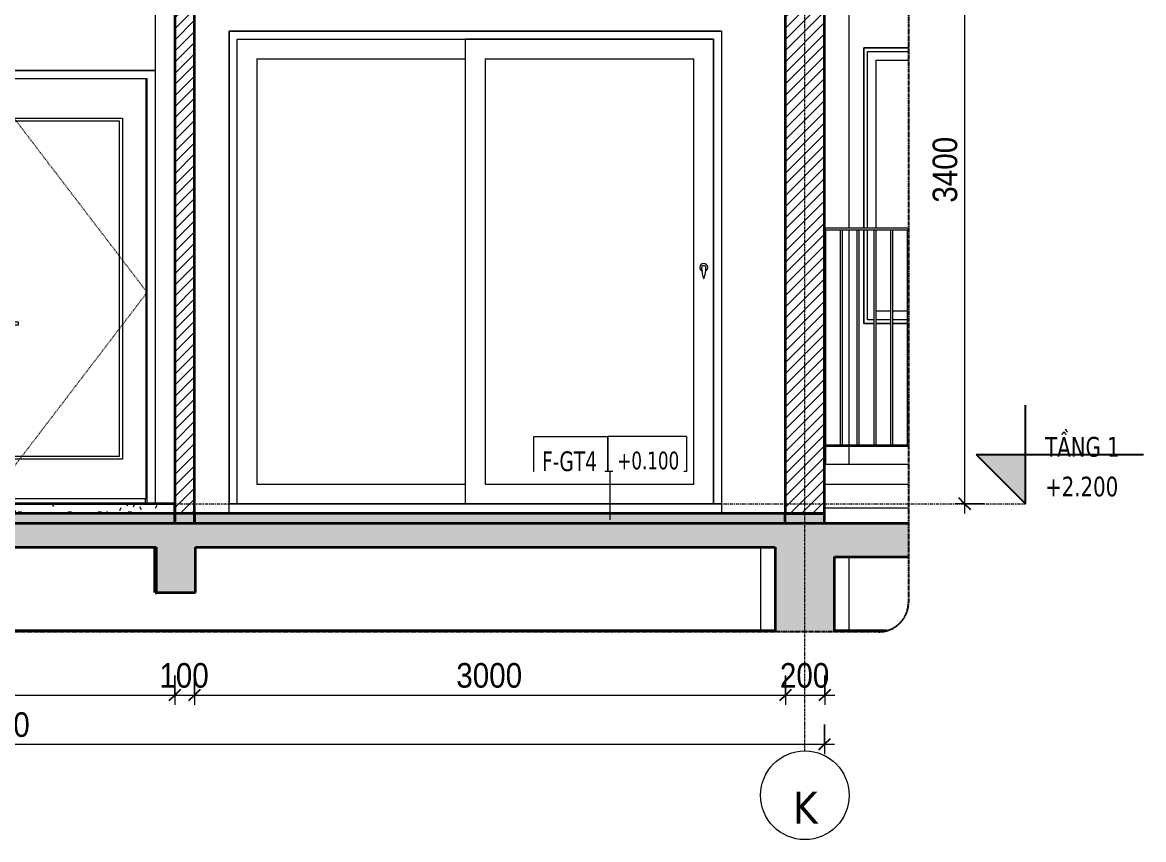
# Model space of a CAD drawing. Header units: millimetres. Extents: x 31444 to 224909, y 392 to 78637.
# Drawn here: x 116031 to 121726, y 495 to 4644 of the extents above; entities that cross this region are included whole.
import ezdxf

# ---------------------------------------------------------------- set-up
doc = ezdxf.new("R2010")
doc.units = ezdxf.units.MM
for name, pattern in [('Centre', [31.75, 6.35, -4.7625, 15.875, -4.7625]), ('Dash', [6, 3, -3]), ('Grid Line', [22.225, 12.7, -3.175, 3.175, -3.175]), ('Hidden', [7.14375, 4.7625, -2.38125])]:
    doc.linetypes.add(name, pattern=pattern)
for name, color, linetype, lineweight in [('0-5', 130, 'Continuous', 5), ('A-ANNO-DIMS', 211, 'Continuous', 9), ('A-ANNO-DIMS-50', 211, 'Continuous', 9), ('A-CLNG-1', 250, 'Continuous', 35), ('A-CLNG-PATT-3', 13, 'Continuous', 18), ('A-DETL-GENF', 92, 'Continuous', 18), ('A-DETL-GENF-4', 9, 'Continuous', 18), ('A-DETL-GENF-5', 92, 'Hidden', 25), ('A-DETL-GENF-HDLN-1', 7, 'Dash', 18), ('A-DETL-MEDM', 33, 'Continuous', 35), ('A-DOOR', 31, 'Continuous', 18), ('A-DOOR-3', 7, 'Continuous', 18), ('A-DOOR-FRAM-1', 31, 'Continuous', 18), ('A-FLOR-2', 7, 'Continuous', 18), ('A-FLOR-FNSH-1', 250, 'Continuous', 35), ('A-FLOR-HRAL', 11, 'Continuous', 18), ('A-FLOR-HRAL-2', 7, 'Continuous', 18), ('A-FLOR-IDEN', 11, 'Continuous', 9), ('A-FLOR-LEVL', 51, 'Continuous', 9), ('A-FLOR-LEVL-1', 51, 'Continuous', 25), ('A-FLOR-LEVL-2', 51, 'Centre', 9), ('A-FLOR-PATT-1', 253, 'Continuous', 18), ('A-FLOR-PATT-3', 67, 'Continuous', 18), ('A-GLAZ', 151, 'Continuous', 18), ('A-GLAZ-5', 7, 'Continuous', 18), ('A-WALL', 113, 'Continuous', 18), ('A-WALL-2', 250, 'Continuous', 35), ('A-WALL-3', 7, 'Continuous', 18), ('A-WALL-PATT-1', 9, 'Continuous', 18), ('A-WALL-PATT-2', 111, 'Continuous', 18), ('S-BEAM-1', 7, 'Continuous', 18), ('S-BEAM-2', 191, 'Continuous', 5), ('S-BEAM-3', 90, 'Continuous', 50), ('S-COLS-9', 7, 'Continuous', 18), ('S-GRID-1', 1, 'Grid Line', 9), ('S-GRID-IDEN', 1, 'Continuous', 9)]:
    doc.layers.add(name, color=color, linetype=linetype, lineweight=lineweight)
doc.styles.add('Tahoma', font='tahoma.ttf', dxfattribs={"width": 0.8, "height": 100})
doc.styles.add('Tahoma_1', font='tahoma.ttf', dxfattribs={"width": 0.8, "height": 90})
doc.styles.add('Tahoma_B', font='tahomabd.ttf', dxfattribs={"height": 162.5})
doc.styles.add('Tahoma_B_1', font='tahomabd.ttf', dxfattribs={"width": 0.85, "height": 100})
doc.styles.add('UTM Avo', font='', dxfattribs={"width": 0.9, "height": 125})
doc.styles.get('UTM Avo').set_extended_font_data('UTM Avo')
doc.dimstyles.new('1_Dim_chi_tiet_2_5', dxfattribs={"dimscale": 304.8, "dimtxt": 124.912619, "dimasz": 0.19685, "dimexe": 0.164042, "dimexo": 0.0625, "dimgap": 0.016404, "dimtad": 1, "dimdec": 0, "dimrnd": 5, "dimzin": 0, "dimdsep": 46, "dimtxsty": 'UTM Avo', "dimblk1": 'OBLIQUE', "dimblk2": 'OBLIQUE', "dimsah": 1, "dimcen": 0.09, "dimdle": 0.164042, "dimazin": 0, "dimtfac": 1, "dimtdec": 4, "dimtix": 1, "dimtmove": 0, "dimatfit": 3, "dimfxl": 0.328084, "dimfxlon": 1, "dimtvp": 1, "dimtolj": 1, "dimtzin": 0, "dimarcsym": 2})
pattern_1 = [(50, (-71392.17, 15875), (364.368, -31.8783), [38.1, -419.1]), (355, (-71392.17, 15875), (-70.486, 382.113), [30.48, -335.28]), (100.451, (-71361.8, 15872.34), (293.885, 350.2334), [32.38, -356.18]), (46.184, (-71392.17, 15976.6), (542.158, -84.086), [57.15, -628.65]), (96.636, (-71347, 15969.6), (474.805, 494.855), [48.57, -534.27]), (351.184, (-71392.2, 15976.6), (474.81, 494.85), [45.72, -502.92]), (21, (-71341.37, 15951.2), (303.2285, -204.5305), [38.1, -419.1]), (326, (-71341.37, 15951.2), (123.604, 368.376), [30.48, -335.28]), (71.451, (-71316.1, 15934.16), (426.834, 163.843), [32.38, -356.18]), (37.5, (-71392.17, 15875), (6.1766, 169.1102), [3.353, -327.863, 3.353, -337.007, -336.55]), (37.5, (-71392.17, 15875), (6.1766, 169.1102), [-671.576, 3.353, -333.197]), (7.5, (-71392.17, 15875), (133.6389, 200.3615), [3.353, -190.703, 3.353, -320.243, -128.27]), (7.5, (-71392.17, 15875), (133.6389, 200.3615), [-517.652, 3.353, -124.917]), (327.5, (-71505.46, 15875), (271.1818, -11.4584), [3.353, -123.647, 3.353, -392.887, -525.78]), (327.5, (-71505.46, 15875), (271.1818, -11.4584), [-523.24, 3.353, -522.427]), (317.5, (-71556.26, 15875), (296.2585, 50.853), [3.353, -161.747, 3.353, -259.791, -373.38]), (317.5, (-71556.26, 15875), (296.2585, 50.853), [-428.244, 3.353, -370.027]), (45, (-71392.17, 15875), (-125.7236, 125.7236), []), (45, (-71392.17, 16065.5), (-125.7236, 125.7236), [])]

# ---------------------------------------------------------------- blocks, each defined once
blk = doc.blocks.new('NCV_TKTC_KET CAU_rvt-7-TKCS_CĂN HỘ LOẠI 3 - MẶT CẮT 6')
at = {"layer": 'A-FLOR-PATT-1'}
h = blk.add_hatch(dxfattribs=at)
h.set_pattern_fill('FP_19', color=256, style=0, pattern_type=2)
h.set_pattern_definition(pattern_1)
h.paths.add_polyline_path([(-62173.2, 2100), (-61636.9, 2100), (-61636.9, 2150), (-68136.9, 2150), (-68136.9, 2100), (-63448.7, 2100)])
h.paths.add_polyline_path([(-70111.9, 2100), (-69836.9, 2100), (-69836.9, 2150), (-70456.9, 2150), (-70456.9, 2100), (-70362.3, 2100)])
h = blk.add_hatch(dxfattribs=at)
h.set_pattern_fill('FP_19', color=256, style=0, pattern_type=2)
h.set_pattern_definition(pattern_1)
h.paths.add_polyline_path([(-62173.2, 2100), (-61636.9, 2100), (-61636.9, 2150), (-68136.9, 2150), (-68136.9, 2100), (-63448.7, 2100)])
h.paths.add_polyline_path([(-70111.9, 2100), (-69836.9, 2100), (-69836.9, 2150), (-70456.9, 2150), (-70456.9, 2100), (-70362.3, 2100)])
at = {"layer": 'S-BEAM-2'}
blk.add_hatch(color=256, dxfattribs=at).paths.add_polyline_path([(-65032.2, 1750), (-65032.2, 1980), (-65036.9, 1979.9), (-65036.9, 1750)])
at = {"layer": 'A-FLOR-FNSH-1'}
for p, q in [((-61636.9, 2150), (-68136.9, 2150)), ((-61636.9, 2100), (-61636.9, 2150))]:
    blk.add_line(p, q, dxfattribs=at)
at = {"layer": 'S-BEAM-1'}
blk.add_line((-61636.9, 2300), (-61210.3, 2300), dxfattribs=at)
at = {"layer": 'S-BEAM-3'}
for p, q in [((-65036.9, 1980), (-65036.9, 1750)), ((-65036.9, 1750), (-65032.2, 1750))]:
    blk.add_line(p, q, dxfattribs=at)
at = {"layer": 'S-COLS-9'}
for p, q in [((-61511.9, 3600), (-61511.9, 5100)), ((-61511.9, 2500), (-61511.9, 3590)), ((-61511.9, 2400), (-61511.9, 2490)), ((-61961.9, 1980), (-61961.9, 1555)), ((-61511.9, 1555), (-61511.9, 1930))]:
    blk.add_line(p, q, dxfattribs=at)
blk = doc.blocks.new('DOOR_CW_01 CANH MO-PANEL KINH - DIW_01-900x2200-CỬA GỖ VÂN LAMINATE-V95-TKCS_CĂN HỘ LOẠI 3 - MẶT CẮT 6')
at = {"layer": 'A-DETL-GENF-HDLN-1'}
for p, q in [((-65077.3, 3273.5), (-65897.3, 4347)), ((-65897.3, 2200), (-65077.3, 3273.5))]:
    blk.add_line(p, q, dxfattribs=at)
at = {"layer": 'A-DOOR-3'}
for p, q in [((-65037.3, 4400), (-65937.3, 4400)), ((-65937.3, 2200), (-65937.3, 4400)), ((-65037.3, 4400), (-65037.3, 2200)), ((-65897.3, 4360), (-65897.3, 2200)), ((-65897.3, 4360), (-65077.3, 4360)), ((-65082.3, 4358), (-65892.3, 4358)), ((-65892.3, 4358), (-65892.3, 2226)), ((-65082.3, 2226), (-65082.3, 4358)), ((-65077.3, 2200), (-65077.3, 4360)), ((-65772.3, 3124.5), (-65772.3, 4158)), ((-65772.3, 4158), (-65202.3, 4158)), ((-65202.3, 4158), (-65202.3, 2426)), ((-65757.3, 4143), (-65757.3, 3124.5)), ((-65217.3, 4143), (-65757.3, 4143)), ((-65217.3, 2441), (-65217.3, 4143)), ((-65812.6, 3156), (-65852.1, 3156)), ((-65852.1, 3156), (-65852.1, 3016)), ((-65812.6, 3124.5), (-65812.6, 3156)), ((-65757.3, 3124.5), (-65832.3, 3124.5)), ((-65757.3, 3107.5), (-65832.3, 3107.5)), ((-65812.6, 3016), (-65812.6, 3107.5)), ((-65772.3, 2426), (-65772.3, 3107.5)), ((-65757.3, 3124.5), (-65731.5, 3124.5)), ((-65757.3, 3107.5), (-65757.3, 2441)), ((-65731.5, 3107.5), (-65757.3, 3107.5)), ((-65731.5, 3124.5), (-65731.5, 3107.5)), ((-65852.1, 3016), (-65812.6, 3016)), ((-65202.3, 2426), (-65772.3, 2426)), ((-65757.3, 2441), (-65217.3, 2441)), ((-65892.3, 2226), (-65082.3, 2226)), ((-65887.3, 2226), (-65887.3, 2200)), ((-65087.3, 2226), (-65087.3, 2200))]:
    blk.add_line(p, q, dxfattribs=at)
for start, end in [(90, 180), (180, 270)]:
    blk.add_arc((-65832.3, 3116), 8.5, start, end, dxfattribs=at)
blk = doc.blocks.new('M_Fixed - 900 x 1400-V97-TKCS_CĂN HỘ LOẠI 3 - MẶT CẮT 6')
at = {"layer": 'A-GLAZ-5'}
for p, q in [((-61210.3, 4515), (-61436.9, 4515)), ((-61436.9, 4515), (-61436.9, 3600)), ((-61417.9, 3600), (-61417.9, 4496)), ((-61417.9, 4496), (-61210.3, 4496)), ((-61373.9, 3600), (-61373.9, 4452)), ((-61373.9, 4452), (-61210.3, 4452)), ((-61436.9, 3590), (-61436.9, 3115)), ((-61417.9, 3134), (-61417.9, 3590)), ((-61373.9, 3178), (-61373.9, 3590)), ((-61385.5, 3134), (-61417.9, 3134)), ((-61300.5, 3134), (-61375.5, 3134)), ((-61300.5, 3178), (-61373.9, 3178)), ((-61215.6, 3178), (-61290.5, 3178)), ((-61215.6, 3134), (-61290.5, 3134)), ((-61436.9, 3115), (-61385.5, 3115)), ((-61375.5, 3115), (-61300.5, 3115)), ((-61290.5, 3115), (-61215.6, 3115))]:
    blk.add_line(p, q, dxfattribs=at)
blk = doc.blocks.new('Railing - 10mm-V98-TKCS_CĂN HỘ LOẠI 3 - MẶT CẮT 6')
at = {"layer": 'A-FLOR-HRAL-2'}
blk.add_line((-61215.6, 2500), (-61215.6, 3590), dxfattribs=at)
blk = doc.blocks.new('Railing - 10mm-457212-TKCS_CĂN HỘ LOẠI 3 - MẶT CẮT 6')
at = {"layer": 'A-FLOR-HRAL-2'}
for p, q in [((-68226.4, 2500), (-68226.4, 3590)), ((-68216.4, 2500), (-68216.4, 3590))]:
    blk.add_line(p, q, dxfattribs=at)
blk = doc.blocks.new('Railing - 50 x 10mm-V96-TKCS_CĂN HỘ LOẠI 3 - MẶT CẮT 6')
at = {"layer": 'A-FLOR-HRAL-2'}
for p, q in [((-69830.3, 3590), (-69836.9, 3590)), ((-69830.3, 2400), (-69830.3, 3590))]:
    blk.add_line(p, q, dxfattribs=at)
blk = doc.blocks.new('Railing - Railing-1032421-TKCS_CĂN HỘ LOẠI 3 - MẶT CẮT 6')
at = {"layer": 'A-FLOR-HRAL-2'}
for p, q in [((-61635.3, 2490), (-61635.3, 2500)), ((-61635.3, 2500), (-61210.3, 2500)), ((-61210.3, 2490), (-61635.3, 2490))]:
    blk.add_line(p, q, dxfattribs=at)
for name, p in [('Railing - 50 x 10mm-V96-TKCS_CĂN HỘ LOẠI 3 - MẶT CẮT 6', (8200, 0)), ('Railing - 10mm-457212-TKCS_CĂN HỘ LOẠI 3 - MẶT CẮT 6', (6671.1, 0)), ('Railing - 10mm-457212-TKCS_CĂN HỘ LOẠI 3 - MẶT CẮT 6', (6756, 0)), ('Railing - 10mm-457212-TKCS_CĂN HỘ LOẠI 3 - MẶT CẮT 6', (6841, 0)), ('Railing - 10mm-457212-TKCS_CĂN HỘ LOẠI 3 - MẶT CẮT 6', (6925.9, 0)), ('Railing - 10mm-V98-TKCS_CĂN HỘ LOẠI 3 - MẶT CẮT 6', (0, 0))]:
    blk.add_blockref(name, p)
blk = doc.blocks.new('Top Rail Type - Top Rail_Internal_-1032422-TKCS_CĂN HỘ LOẠI 3 - MẶT CẮT 6')
at = {"layer": 'A-FLOR-HRAL-2'}
for p, q in [((-61635.3, 3590), (-61635.3, 3600)), ((-61210.3, 3600), (-61635.3, 3600)), ((-61210.3, 3590), (-61635.3, 3590))]:
    blk.add_line(p, q, dxfattribs=at)
blk = doc.blocks.new('NCV_TKTC_TANG 1_rvt-6-TKCS_CĂN HỘ LOẠI 3 - MẶT CẮT 6')
at = {"layer": 'A-FLOR-PATT-3'}
h = blk.add_hatch(dxfattribs=at)
h.set_pattern_fill('FP_22', color=256, style=0, pattern_type=2)
h.set_pattern_definition([(0, (-71392.17, 15875), (203.2, 50.8), [16.764, -135.636, 16.764, -135.636, -812.8]), (0, (-71392.17, 15875), (203.2, 50.8), [-304.8, 16.764, -288.036, 16.764, -135.636, -355.6]), (0, (-71392.17, 15875), (203.2, 50.8), [-762, 16.764, -84.836, 16.764, -237.236]), (120, (-71315.97, 15900.4), (-145.59409, 150.57636), [16.764, -135.636, 16.764, -135.636, -812.8]), (120, (-71315.97, 15900.4), (-145.59409, 150.57636), [-304.8, 16.764, -288.036, 16.764, -135.636, -355.6]), (120, (-71315.97, 15900.4), (-145.59409, 150.57636), [-762, 16.764, -84.836, 16.764, -237.236]), (240, (-71290.57, 16002), (-57.60591, -201.37636), [16.764, -135.636, 16.764, -135.636, -812.8]), (240, (-71290.57, 16002), (-57.60591, -201.37636), [-304.8, 16.764, -288.036, 16.764, -135.636, -355.6]), (240, (-71290.57, 16002), (-57.60591, -201.37636), [-762, 16.764, -84.836, 16.764, -237.236])])
h.paths.add_polyline_path([(-64958.7, 2150), (-64936.9, 2150), (-64936.9, 2200), (-68036.9, 2200), (-68036.9, 2150), (-65036.9, 2150)])
at = {"layer": 'A-WALL-PATT-1'}
h = blk.add_hatch(dxfattribs=at)
h.set_pattern_fill('FP_20', color=256, style=0, pattern_type=2)
h.set_pattern_definition([(45, (-71392.172, 15875), (-28.28427, 28.28427), [])])
h.paths.add_polyline_path([(-64836.9, 2150), (-64836.9, 5150), (-64936.9, 5150), (-64936.9, 2150)])
at = {"layer": 'A-FLOR-2'}
for p, q in [((-64660.3, 2200), (-62160.3, 2200)), ((-64660.3, 2150), (-64660.3, 2200)), ((-62160.3, 2200), (-62160.3, 2150))]:
    blk.add_line(p, q, dxfattribs=at)
at = {"layer": 'A-FLOR-FNSH-1'}
for p, q in [((-64936.9, 2200), (-68036.9, 2200)), ((-64936.9, 2100), (-64936.9, 2200)), ((-61836.9, 2150), (-64836.9, 2150)), ((-64836.9, 2150), (-64836.9, 2100)), ((-61836.9, 2100), (-61836.9, 2150))]:
    blk.add_line(p, q, dxfattribs=at)
at = {"layer": 'A-WALL-2'}
for p, q in [((-64936.9, 5150), (-64936.9, 2100)), ((-64836.9, 2100), (-64836.9, 5150))]:
    blk.add_line(p, q, dxfattribs=at)
at = {"layer": 'A-WALL-3'}
for p, q in [((-61436.9, 3600), (-61436.9, 4515)), ((-61436.9, 4515), (-61210.3, 4515)), ((-65937.3, 4400), (-65037.3, 4400)), ((-65037.3, 4400), (-65037.3, 2300)), ((-61436.9, 3115), (-61436.9, 3590)), ((-61385.5, 3115), (-61436.9, 3115)), ((-61300.5, 3115), (-61375.5, 3115)), ((-61215.6, 3115), (-61290.5, 3115)), ((-61210.3, 2400), (-61636.9, 2400)), ((-65037.3, 2300), (-65037.3, 2200)), ((-61636.9, 2180), (-61210.3, 2180))]:
    blk.add_line(p, q, dxfattribs=at)
at = {"layer": 'S-COLS-9'}
blk.add_line((-65036.9, 5150), (-65036.9, 2200), dxfattribs=at)
at = {"layer": 'A-DOOR'}
blk.add_blockref('DOOR_CW_01 CANH MO-PANEL KINH - DIW_01-900x2200-CỬA GỖ VÂN LAMINATE-V95-TKCS_CĂN HỘ LOẠI 3 - MẶT CẮT 6', (0, 0), dxfattribs=at)
at = {"layer": 'A-FLOR-HRAL'}
for name in ['Railing - Railing-1032421-TKCS_CĂN HỘ LOẠI 3 - MẶT CẮT 6', 'Top Rail Type - Top Rail_Internal_-1032422-TKCS_CĂN HỘ LOẠI 3 - MẶT CẮT 6']:
    blk.add_blockref(name, (0, 0), dxfattribs=at)
at = {"layer": 'A-GLAZ'}
blk.add_blockref('M_Fixed - 900 x 1400-V97-TKCS_CĂN HỘ LOẠI 3 - MẶT CẮT 6', (0, 0), dxfattribs=at)
blk = doc.blocks.new('DEG_02-DEG_03 - DEG_02-2500x2400mm-CỬA ĐI 02 CÁNH TRƯỢT-V99-TKCS_CĂN HỘ LOẠI 3 - MẶT CẮT 6')
at = {"layer": 'A-DOOR'}
for p, q in [((-62200.3, 4560), (-63460.3, 4560)), ((-63460.3, 2200), (-63460.3, 4560)), ((-62200.3, 4560), (-62200.3, 2200)), ((-64520.3, 4460), (-64520.3, 2300)), ((-64520.3, 4460), (-63460.3, 4460)), ((-63360.3, 4460), (-63360.3, 2300)), ((-63360.3, 4460), (-62300.3, 4460)), ((-62300.3, 2300), (-62300.3, 4460)), ((-64520.3, 2300), (-63460.3, 2300)), ((-63360.3, 2300), (-62300.3, 2300)), ((-62200.3, 2200), (-63460.3, 2200))]:
    blk.add_line(p, q, dxfattribs=at)
at = {"layer": 'A-DOOR', "flags": 128}
blk.add_lwpolyline([(-62248.8, 3408.7), (-62248.8, 3408.7), (-62248.8, 3408.7), (-62248.8, 3408.7), (-62248.8, 3408.7), (-62248.8, 3408.7), (-62248.9, 3408.7), (-62248.9, 3408.7), (-62248.9, 3408.7), (-62248.9, 3408.7), (-62248.9, 3408.7), (-62249, 3408.7), (-62249, 3408.7), (-62249, 3408.7), (-62249, 3408.7), (-62249.1, 3408.7), (-62249.1, 3408.7), (-62249.1, 3408.7), (-62249.2, 3408.7), (-62249.2, 3408.7), (-62249.3, 3408.7), (-62249.3, 3408.7), (-62249.4, 3408.7), (-62249.4, 3408.7), (-62249.5, 3408.7), (-62249.5, 3408.7), (-62249.6, 3408.7), (-62249.6, 3408.7), (-62249.7, 3408.7), (-62249.7, 3408.7), (-62249.8, 3408.7), (-62249.8, 3408.7), (-62249.9, 3408.7), (-62249.9, 3408.7), (-62250, 3408.7), (-62250.1, 3408.7), (-62250.1, 3408.7), (-62250.2, 3408.7), (-62250.2, 3408.7), (-62250.3, 3408.7), (-62250.4, 3408.7), (-62250.4, 3408.7), (-62250.5, 3408.7), (-62250.5, 3408.7), (-62250.6, 3408.7), (-62250.7, 3408.7), (-62250.7, 3408.7), (-62250.8, 3408.7), (-62250.8, 3408.7), (-62250.9, 3408.7), (-62250.9, 3408.7), (-62251, 3408.7), (-62251, 3408.7), (-62251.1, 3408.7), (-62251.1, 3408.7), (-62251.2, 3408.7), (-62251.2, 3408.7), (-62251.3, 3408.7), (-62251.3, 3408.7), (-62251.4, 3408.7), (-62251.4, 3408.7), (-62251.5, 3408.7), (-62251.5, 3408.7), (-62251.5, 3408.7), (-62251.6, 3408.7), (-62251.6, 3408.7), (-62251.6, 3408.7), (-62251.7, 3408.7), (-62251.7, 3408.7), (-62251.7, 3408.7), (-62251.7, 3408.7), (-62251.7, 3408.7), (-62251.8, 3408.7), (-62251.8, 3408.7), (-62251.8, 3408.7), (-62251.8, 3408.7), (-62251.8, 3408.7), (-62251.8, 3408.7), (-62251.8, 3408.7)], dxfattribs=at)
at = {"layer": 'A-DOOR'}
for centre, radius, start, end in [((-62250.3, 3400), 20, 0, 180), ((-62250.3, 3400), 20, 180, 240), ((-62251.8, 3399.2), 9.45, 90, 180), ((-62096.5, 3399.2), 164.8, 180, 199.134), ((-62248.8, 3399.2), 9.45, 0, 90), ((-62404.1, 3399.2), 164.8, 340.866, 0), ((-62250.3, 3400), 20, 300, 0), ((-62249.9, 3346), 2.34, 199.134, 261.031), ((-62250.7, 3346), 2.34, 278.969, 340.866)]:
    blk.add_arc(centre, radius, start, end, dxfattribs=at)
at = {"layer": 'A-DOOR-FRAM-1'}
for p, q in [((-62160.3, 4600), (-64660.3, 4600)), ((-64660.3, 4600), (-64660.3, 2200)), ((-64620.3, 2200), (-64620.3, 4560)), ((-64620.3, 4560), (-62200.3, 4560)), ((-62200.3, 2200), (-62200.3, 4560)), ((-62160.3, 4600), (-62160.3, 2200)), ((-64660.3, 2200), (-64620.3, 2200)), ((-62160.3, 2200), (-62200.3, 2200))]:
    blk.add_line(p, q, dxfattribs=at)
blk = doc.blocks.new('BORDER VIEW - BORDER VIEW-3699865-TKCS_CĂN HỘ LOẠI 3 - MẶT CẮT 6')
at = {"layer": 'A-DETL-GENF-5'}
for p, q in [((-61210.3, 5817.9), (-61210.3, 1700)), ((-61360.3, 1550), (-70306.9, 1550))]:
    blk.add_line(p, q, dxfattribs=at)
blk.add_arc((-61360.3, 1700), 150, 270, 360, dxfattribs=at)
blk = doc.blocks.new('Level - CAO ĐỘ LEVEL-350587-TKCS_CĂN HỘ LOẠI 3 - MẶT CẮT 6')
at = {"layer": 'A-FLOR-LEVL'}
blk.add_hatch(color=256, dxfattribs=at).paths.add_polyline_path([(-60616.6, 2450), (-60616.6, 2200), (-60866.6, 2450)])
at = {"layer": 'A-FLOR-LEVL-1'}
for p, q in [((-60616.6, 2200), (-60616.6, 2700)), ((-60866.6, 2450), (-60616.6, 2200)), ((-60866.6, 2450), (-60016.6, 2450))]:
    blk.add_line(p, q, dxfattribs=at)
blk = doc.blocks.new('Grid - M_Grid Head - Circle-353313-TKCS_CĂN HỘ LOẠI 3 - MẶT CẮT 6')
at = {"layer": 'S-GRID-IDEN'}
blk.add_circle((-61736.9, 719.6), 225, dxfattribs=at)
blk = doc.blocks.new('DIMBLOCK127-TKCS_CĂN HỘ LOẠI 3 - MẶT CẮT 6')
at = {"layer": 'A-ANNO-DIMS-50'}
for p, q in [((113705.2, 1328.6), (113705.2, 1178.6)), ((113705.2, 1228.6), (113705.2, 1328.6)), ((116805.2, 1328.6), (116805.2, 1178.6)), ((116805.2, 1228.6), (116805.2, 1328.6)), ((113705.2, 1228.6), (116805.2, 1228.6))]:
    blk.add_line(p, q, dxfattribs=at)
at = {"layer": 'A-ANNO-DIMS-50', "lineweight": 25}
for p, q in [((113705.2, 1228.6), (113735.2, 1258.6)), ((116805.2, 1228.6), (116835.2, 1258.6)), ((113705.2, 1228.6), (113675.2, 1198.6)), ((116805.2, 1228.6), (116775.2, 1198.6))]:
    blk.add_line(p, q, dxfattribs=at)
at = {"layer": 'A-ANNO-DIMS-50', "color": 0, "insert": (115084, 1391), "char_height": 125, "width": 410.824, "attachment_point": 1, "line_spacing_factor": 1.110334, "style": 'UTM Avo'}
blk.add_mtext('3100', dxfattribs=at)
blk = doc.blocks.new('_Oblique')
at = {"color": 0, "linetype": 'ByBlock', "lineweight": -2}
blk.add_line((-0.5, -0.5), (0.5, 0.5), dxfattribs=at)
blk = doc.blocks.new('DIMBLOCK128-TKCS_CĂN HỘ LOẠI 3 - MẶT CẮT 6')
at = {"layer": 'A-ANNO-DIMS-50'}
for p, q in [((116805.2, 1328.6), (116805.2, 1178.6)), ((116805.2, 1228.6), (116805.2, 1328.6)), ((116905.2, 1328.6), (116905.2, 1178.6)), ((116905.2, 1228.6), (116905.2, 1328.6)), ((116805.2, 1228.6), (116905.2, 1228.6))]:
    blk.add_line(p, q, dxfattribs=at)
at = {"layer": 'A-ANNO-DIMS-50', "lineweight": 25}
for p, q in [((116805.2, 1228.6), (116835.2, 1258.6)), ((116905.2, 1228.6), (116935.2, 1258.6)), ((116805.2, 1228.6), (116775.2, 1198.6)), ((116905.2, 1228.6), (116875.2, 1198.6))]:
    blk.add_line(p, q, dxfattribs=at)
at = {"layer": 'A-ANNO-DIMS-50', "color": 0, "insert": (116726.8, 1391), "char_height": 125, "width": 308.118, "attachment_point": 1, "line_spacing_factor": 1.110334, "style": 'UTM Avo'}
blk.add_mtext('100', dxfattribs=at)
blk = doc.blocks.new('DIMBLOCK129-TKCS_CĂN HỘ LOẠI 3 - MẶT CẮT 6')
at = {"layer": 'A-ANNO-DIMS-50'}
for p, q in [((116905.2, 1328.6), (116905.2, 1178.6)), ((116905.2, 1228.6), (116905.2, 1328.6)), ((119906.8, 1328.6), (119906.8, 1178.6)), ((119906.8, 1228.6), (119906.8, 1328.6)), ((116905.2, 1228.6), (119906.8, 1228.6))]:
    blk.add_line(p, q, dxfattribs=at)
at = {"layer": 'A-ANNO-DIMS-50', "lineweight": 25}
for p, q in [((116905.2, 1228.6), (116935.2, 1258.6)), ((119906.8, 1228.6), (119936.8, 1258.6)), ((116905.2, 1228.6), (116875.2, 1198.6)), ((119906.8, 1228.6), (119876.8, 1198.6))]:
    blk.add_line(p, q, dxfattribs=at)
at = {"layer": 'A-ANNO-DIMS-50', "color": 0, "insert": (118234.8, 1391), "char_height": 125, "width": 410.824, "attachment_point": 1, "line_spacing_factor": 1.110334, "style": 'UTM Avo'}
blk.add_mtext('3000', dxfattribs=at)
blk = doc.blocks.new('DIMBLOCK130-TKCS_CĂN HỘ LOẠI 3 - MẶT CẮT 6')
at = {"layer": 'A-ANNO-DIMS-50'}
for p, q in [((119906.8, 1328.6), (119906.8, 1178.6)), ((119906.8, 1228.6), (119906.8, 1328.6)), ((120106.8, 1328.6), (120106.8, 1178.6)), ((120106.8, 1228.6), (120106.8, 1328.6)), ((119906.8, 1228.6), (120156.8, 1228.6))]:
    blk.add_line(p, q, dxfattribs=at)
at = {"layer": 'A-ANNO-DIMS-50', "lineweight": 25}
for p, q in [((119906.8, 1228.6), (119936.8, 1258.6)), ((120106.8, 1228.6), (120136.8, 1258.6)), ((119906.8, 1228.6), (119876.8, 1198.6)), ((120106.8, 1228.6), (120076.8, 1198.6))]:
    blk.add_line(p, q, dxfattribs=at)
at = {"layer": 'A-ANNO-DIMS-50', "color": 0, "insert": (119878.4, 1391), "char_height": 125, "width": 308.118, "attachment_point": 1, "line_spacing_factor": 1.110334, "style": 'UTM Avo'}
blk.add_mtext('200', dxfattribs=at)
blk = doc.blocks.new('DIMBLOCK131-TKCS_CĂN HỘ LOẠI 3 - MẶT CẮT 6')
at = {"layer": 'A-ANNO-DIMS-50'}
for p, q in [((111705.2, 1078.6), (111705.2, 928.6)), ((111705.2, 978.6), (111705.2, 1078.6)), ((120105.2, 1078.6), (120105.2, 928.6)), ((120105.2, 978.6), (120105.2, 1078.6)), ((111655.2, 978.6), (120155.2, 978.6))]:
    blk.add_line(p, q, dxfattribs=at)
at = {"layer": 'A-ANNO-DIMS-50', "lineweight": 25}
for p, q in [((111705.2, 978.6), (111675.2, 948.6)), ((111705.2, 978.6), (111735.2, 1008.6)), ((120105.2, 978.6), (120075.2, 948.6)), ((120105.2, 978.6), (120135.2, 1008.6))]:
    blk.add_line(p, q, dxfattribs=at)
at = {"layer": 'A-ANNO-DIMS-50', "color": 0, "insert": (115734, 1141), "char_height": 125, "width": 410.824, "attachment_point": 1, "line_spacing_factor": 1.110334, "style": 'UTM Avo'}
blk.add_mtext('8400', dxfattribs=at)
blk = doc.blocks.new('DIMBLOCK132-TKCS_CĂN HỘ LOẠI 3 - MẶT CẮT 6')
at = {"layer": 'A-ANNO-DIMS-50'}
for p, q in [((120816.5, 5650), (120816.5, 2150)), ((120916.5, 5600), (120766.5, 5600)), ((120816.5, 5600), (120916.5, 5600)), ((120916.5, 2200), (120766.5, 2200)), ((120816.5, 2200), (120916.5, 2200))]:
    blk.add_line(p, q, dxfattribs=at)
at = {"layer": 'A-ANNO-DIMS-50', "lineweight": 25}
for p, q in [((120816.5, 5600), (120786.5, 5630)), ((120816.5, 5600), (120846.5, 5570)), ((120816.5, 2200), (120786.5, 2230)), ((120816.5, 2200), (120846.5, 2170))]:
    blk.add_line(p, q, dxfattribs=at)
at = {"layer": 'A-ANNO-DIMS-50', "color": 0, "insert": (120654.1, 3728.8), "char_height": 125, "width": 410.824, "attachment_point": 1, "rotation": 90, "line_spacing_factor": 1.110334, "style": 'UTM Avo'}
blk.add_mtext('3400', dxfattribs=at)
blk = doc.blocks.new('TAG SAN - TTG - TAG FFL-4075299-TKCS_CĂN HỘ LOẠI 3 - MẶT CẮT 6')
at = {"layer": 'A-FLOR-IDEN'}
for p, q in [((-67197.1, 2267.3), (-67197.1, 2446)), ((-67197.1, 2446), (-66821.1, 2446)), ((-66821.1, 2446), (-66821.1, 2267.3)), ((-66421.1, 2446), (-66821.1, 2446)), ((-66821.1, 2267.3), (-66821.1, 2446)), ((-66421.1, 2446), (-66421.1, 2267.3)), ((-66821.1, 2267.3), (-67197.1, 2267.3)), ((-66421.1, 2267.3), (-66821.1, 2267.3))]:
    blk.add_line(p, q, dxfattribs=at)

msp = doc.modelspace()

# ---------------------------------------------------------------- hatches: boundary and pattern name
at = {"layer": 'A-CLNG-PATT-3'}
h = msp.add_hatch(dxfattribs=at)
h.set_pattern_fill('FP_21', color=256, style=0, pattern_type=2)
h.set_pattern_definition([(0, (110349.97, 15875), (406.4, 101.6), [16.764, -288.036, 16.764, -288.036, -1625.6]), (0, (110349.97, 15875), (406.4, 101.6), [-609.6, 16.764, -592.836, 16.764, -288.036, -711.2]), (0, (110349.97, 15875), (406.4, 101.6), [-1524, 16.764, -186.436, 16.764, -491.236]), (120, (110502.37, 15925.8), (-291.1882, 301.1527), [16.764, -288.036, 16.764, -288.036, -1625.6]), (120, (110502.37, 15925.8), (-291.1882, 301.1527), [-609.6, 16.764, -592.836, 16.764, -288.036, -711.2]), (120, (110502.37, 15925.8), (-291.1882, 301.1527), [-1524, 16.764, -186.436, 16.764, -491.236]), (240, (110553.17, 16129), (-115.2118, -402.7527), [16.764, -288.036, 16.764, -288.036, -1625.6]), (240, (110553.17, 16129), (-115.2118, -402.7527), [-609.6, 16.764, -592.836, 16.764, -288.036, -711.2]), (240, (110553.17, 16129), (-115.2118, -402.7527), [-1524, 16.764, -186.436, 16.764, -491.236])])
h.paths.add_polyline_path([(120206.7, 1550), (120381.8, 1550), (120419.8, 1555), (120155.2, 1555), (120155.2, 1550)])
h.paths.add_polyline_path([(111435.2, 1550), (111655.2, 1550), (111655.2, 1555), (111397.2, 1555), (111404.7, 1554)])
h.paths.add_polyline_path([(111955.2, 1550), (119855.2, 1550), (119855.2, 1555), (111955.2, 1555), (111955.2, 1554)])
at = {"layer": 'A-DETL-GENF-4'}
h = msp.add_hatch(dxfattribs=at)
h.set_pattern_fill('FP_19', color=256, style=0, pattern_type=2)
h.set_pattern_definition([(50, (110349.97, 15875), (364.368, -31.8783), [38.1, -419.1]), (355, (110349.97, 15875), (-70.486, 382.113), [30.48, -335.28]), (100.451, (110380.33, 15872.34), (293.885, 350.2334), [32.38, -356.18]), (46.184, (110349.97, 15976.6), (542.158, -84.086), [57.15, -628.65]), (96.636, (110395.15, 15969.6), (474.805, 494.855), [48.57, -534.27]), (351.184, (110349.97, 15976.6), (474.81, 494.85), [45.72, -502.92]), (21, (110400.77, 15951.2), (303.2285, -204.5305), [38.1, -419.1]), (326, (110400.77, 15951.2), (123.604, 368.376), [30.48, -335.28]), (71.451, (110426.04, 15934.16), (426.834, 163.843), [32.38, -356.18]), (37.5, (110349.97, 15875), (6.1766, 169.11015), [3.353, -327.863, 3.353, -337.007, -336.55]), (37.5, (110349.97, 15875), (6.1766, 169.11015), [-671.576, 3.353, -333.197]), (7.5, (110349.97, 15875), (133.6389, 200.3615), [3.353, -190.703, 3.353, -320.243, -128.27]), (7.5, (110349.97, 15875), (133.6389, 200.3615), [-517.652, 3.353, -124.917]), (327.5, (110236.68, 15875), (271.1818, -11.4584), [3.353, -123.647, 3.353, -392.887, -525.78]), (327.5, (110236.68, 15875), (271.1818, -11.4584), [-523.24, 3.353, -522.427]), (317.5, (110185.88, 15875), (296.2585, 50.853), [3.353, -161.747, 3.353, -259.791, -373.38]), (317.5, (110185.88, 15875), (296.2585, 50.853), [-428.244, 3.353, -370.027]), (45, (110349.97, 15875), (-125.7236, 125.7236), []), (45, (110349.97, 16065.5), (-125.7236, 125.7236), [])])
h.paths.add_polyline_path([(119855.2, 1550), (120155.2, 1550), (120155.2, 1930), (120531.8, 1930), (120531.8, 2100), (111285.2, 2100), (111285.2, 1980), (111655.2, 1980), (111655.2, 1550), (111955.2, 1550), (111955.2, 1930), (113605.2, 1930), (113605.2, 1980), (116709.9, 1980), (116709.9, 1750), (116909.9, 1750), (116909.9, 1980), (119855.2, 1980), (119855.2, 1552.9)])
h.paths.add_polyline_path([(111955.2, 4950), (111955.2, 5500), (111285.2, 5500), (111285.2, 5380), (111655.2, 5380), (111655.2, 4950), (111916, 4950)])
h.paths.add_polyline_path([(119855.2, 4950), (120155.2, 4950), (120155.2, 5500), (113605.2, 5500), (113605.2, 5150), (113805.2, 5150), (113805.6, 5385), (116709.9, 5385), (116709.9, 5150), (116909.9, 5150), (116909.9, 5380), (119855.2, 5380), (119855.2, 5032.3)])
at = {"layer": 'A-WALL-PATT-2'}
h = msp.add_hatch(dxfattribs=at)
h.set_pattern_fill('FP_20', color=256, style=0, pattern_type=2)
h.set_pattern_definition([(45, (110349.968, 15875), (-28.28427, 28.28427), [])])
h.paths.add_polyline_path([(120105.2, 2150), (120105.2, 4950), (119905.2, 4950), (119905.2, 2150)])

# ---------------------------------------------------------------- linework, layer by layer
at = {"layer": 'A-CLNG-1'}
for p, q in [((119855.2, 1555), (111955.2, 1555)), ((120419.8, 1555), (120155.2, 1555))]:
    msp.add_line(p, q, dxfattribs=at)
at = {"layer": 'A-DETL-MEDM'}
for p, q in [((120531.8, 2100), (111969.2, 2100)), ((113605.2, 1980), (116709.9, 1980)), ((116709.9, 1980), (116709.9, 1750)), ((116909.9, 1750), (116909.9, 1980)), ((116909.9, 1980), (119855.2, 1980)), ((119855.2, 1980), (119855.2, 1550)), ((120155.2, 1550), (120155.2, 1930)), ((120155.2, 1930), (120531.8, 1930)), ((116709.9, 1750), (116909.9, 1750))]:
    msp.add_line(p, q, dxfattribs=at)
at = {"layer": 'A-FLOR-IDEN'}
msp.add_line((119016.3, 2118.5), (119016.3, 2363.2), dxfattribs=at)
at = {"layer": 'A-FLOR-LEVL-2'}
msp.add_line((110754.8, 2200), (121125.6, 2200), dxfattribs=at)
at = {"layer": 'A-WALL'}
for p, q in [((117081.8, 2200), (117081.8, 4600)), ((117081.8, 4600), (119581.8, 4600)), ((119581.8, 4600), (119581.8, 2200)), ((119581.8, 2200), (117081.8, 2200))]:
    msp.add_line(p, q, dxfattribs=at)
at = {"layer": 'A-WALL-2'}
for p, q in [((119905.2, 4950), (119905.2, 2150)), ((120105.2, 2150), (120105.2, 4950)), ((119905.2, 2150), (120105.2, 2150))]:
    msp.add_line(p, q, dxfattribs=at)
at = {"layer": 'S-GRID-1'}
for p, q in [((120005.2, 2194.6), (120005.2, 5616.5)), ((120005.2, 944.6), (120005.2, 2194.6))]:
    msp.add_line(p, q, dxfattribs=at)

# ---------------------------------------------------------------- block references
at = {"layer": '0-5'}
for name in ['NCV_TKTC_KET CAU_rvt-7-TKCS_CĂN HỘ LOẠI 3 - MẶT CẮT 6', 'NCV_TKTC_TANG 1_rvt-6-TKCS_CĂN HỘ LOẠI 3 - MẶT CẮT 6']:
    msp.add_blockref(name, (181742.1, 0), dxfattribs=at)
at = {"layer": 'A-DETL-GENF'}
msp.add_blockref('BORDER VIEW - BORDER VIEW-3699865-TKCS_CĂN HỘ LOẠI 3 - MẶT CẮT 6', (181742.1, 0), dxfattribs=at)
at = {"layer": 'A-DOOR'}
msp.add_blockref('DEG_02-DEG_03 - DEG_02-2500x2400mm-CỬA ĐI 02 CÁNH TRƯỢT-V99-TKCS_CĂN HỘ LOẠI 3 - MẶT CẮT 6', (181742.1, 0), dxfattribs=at)
at = {"layer": 'A-FLOR-IDEN'}
msp.add_blockref('TAG SAN - TTG - TAG FFL-4075299-TKCS_CĂN HỘ LOẠI 3 - MẶT CẮT 6', (185825.4, 95.9), dxfattribs=at)
at = {"layer": 'A-FLOR-LEVL-1'}
msp.add_blockref('Level - CAO ĐỘ LEVEL-350587-TKCS_CĂN HỘ LOẠI 3 - MẶT CẮT 6', (181742.1, 0), dxfattribs=at)
at = {"layer": 'S-GRID-IDEN'}
msp.add_blockref('Grid - M_Grid Head - Circle-353313-TKCS_CĂN HỘ LOẠI 3 - MẶT CẮT 6', (181742.1, 0), dxfattribs=at)

# ---------------------------------------------------------------- texts
at = {"layer": 'A-FLOR-LEVL', "char_height": 100, "line_spacing_factor": 0.996129, "style": 'Tahoma_B_1'}
for s, insert, width, attachment_point in [('\\pt510,1020,1530,2040,2550,3060,3570,4080,4590,5100,5610,6120,6630,7140,7650,8160,8670,9180,9690,10200,10710,11220,11730,12240,12750,13260,13770,14280,14790,15300,15810,16320;TẦNG 1', (121225.8, 2437.2), 452.625, 7), ('\\pt212.5,425,637.5,850,1062.5,1275,1487.5,1700,1912.5,2125,2337.5,2550,2762.5,2975,3187.5,3400,3612.5,3825,4037.5,4250,4462.5,4675,4887.5,5100,5312.5,5525,5737.5,5950,6162.5,6375,6587.5,6800;+2.200', (121225.8, 2337.5), 441.575, 1)]:
    msp.add_mtext(s, dxfattribs=dict(at, insert=insert, width=width, attachment_point=attachment_point))

# ---------------------------------------------------------------- dimensions: what is measured, and where the dimension line sits
at = {"layer": 'A-ANNO-DIMS'}
dim = msp.add_linear_dim(base=(120816.5, 2200), p1=(120916.5, 5600), p2=(120916.5, 2200), angle=90, dimstyle='1_Dim_chi_tiet_2_5', override={"dimpost": '<>', "dimfxl": 3400}, dxfattribs=at)
dim.commit()
dim.dimension.update_dxf_attribs({"geometry": 'DIMBLOCK132-TKCS_CĂN HỘ LOẠI 3 - MẶT CẮT 6', "text_midpoint": (120746.8, 3900)})
for base, p1, p2, override, picture, middle in [((116805.2, 1228.6), (113705.2, 1328.6), (116805.2, 1328.6), {"dimpost": '<>', "dimfxl": 3100}, 'DIMBLOCK127-TKCS_CĂN HỘ LOẠI 3 - MẶT CẮT 6', (115255.2, 1298.3)), ((116905.2, 1228.6), (116805.2, 1328.6), (116905.2, 1328.6), {"dimpost": '<>', "dimfxl": 100}, 'DIMBLOCK128-TKCS_CĂN HỘ LOẠI 3 - MẶT CẮT 6', (116855.2, 1298.3)), ((119906.8, 1228.6), (116905.2, 1328.6), (119906.8, 1328.6), {"dimpost": '<>', "dimfxl": 3001.625653}, 'DIMBLOCK129-TKCS_CĂN HỘ LOẠI 3 - MẶT CẮT 6', (118406, 1298.3)), ((120106.8, 1228.6), (119906.8, 1328.6), (120106.8, 1328.6), {"dimpost": '<>', "dimfxl": 200}, 'DIMBLOCK130-TKCS_CĂN HỘ LOẠI 3 - MẶT CẮT 6', (120006.8, 1298.3)), ((120105.2, 978.6), (111705.2, 1078.6), (120105.2, 1078.6), {"dimpost": '<>', "dimfxl": 8400}, 'DIMBLOCK131-TKCS_CĂN HỘ LOẠI 3 - MẶT CẮT 6', (115905.2, 1048.3))]:
    dim = msp.add_linear_dim(base=base, p1=p1, p2=p2, dimstyle='1_Dim_chi_tiet_2_5', override=override, dxfattribs=at)
    dim.commit()
    dim.dimension.update_dxf_attribs({"geometry": picture, "text_midpoint": middle})

# ---------------------------------------------------------------- next in the draw order: texts
at = {"layer": 'A-FLOR-IDEN', "attachment_point": 5, "line_spacing_factor": 0.996129, "bg_fill": 3, "box_fill_scale": 1.25, "bg_fill_color": 256, "bg_fill_true_color": 13158600, "bg_fill_transparency": 0}
for s, insert, char_height, width, style in [('\\pt4,8,12,16,20,24,28,32,36,40,44,48,52,56,60,64,68,72,76,80,84,88,92,96,100,104,108,112,116,120,124,128;F-GT4', (118809.9, 2414.9), 100, 306.8, 'Tahoma'), ('\\pt3.9996,8.0001,11.9997,16.0002,19.9998,24.0003,27.9999,32.0004,36,39.9996,44.0001,47.9997,52.0002,55.9998,60.0003,63.9999,68.0004,72,75.9996,80.0001,83.9997,88.0002,91.9998,96.0003,99.9999,104.0004,108,111.9996,116.0001,119.9997,124.0002,127.9998;+0.100', (119210.1, 2419), 90, 314.8, 'Tahoma_1')]:
    msp.add_mtext(s, dxfattribs=dict(at, insert=insert, char_height=char_height, width=width, style=style))
at = {"layer": 'S-GRID-IDEN', "insert": (120007.3, 657.1), "char_height": 162.5, "width": 159, "attachment_point": 5, "line_spacing_factor": 0.996129, "style": 'Tahoma_B', "bg_fill": 3, "box_fill_scale": 1.25, "bg_fill_color": 256, "bg_fill_true_color": 13158600, "bg_fill_transparency": 0}
msp.add_mtext('\\pt634.99962,1269.99925,1905.0005,2540.00013,3174.99975,3809.99937,4445.00062,5080.00025,5714.99987,6349.9995,6985.00075,7620.00037,8255,8889.99962,9524.99925,10160.0005,10795.00013,11429.99975,12064.99938,12700.00063,13335.00025,13969.99988,14604.9995,15240.00075,15875.00038,16510,17144.99963,17779.99925,18415.0005,19050.00013,19684.99975,20319.99938;K', dxfattribs=at)

doc.saveas('drawing.dxf')
